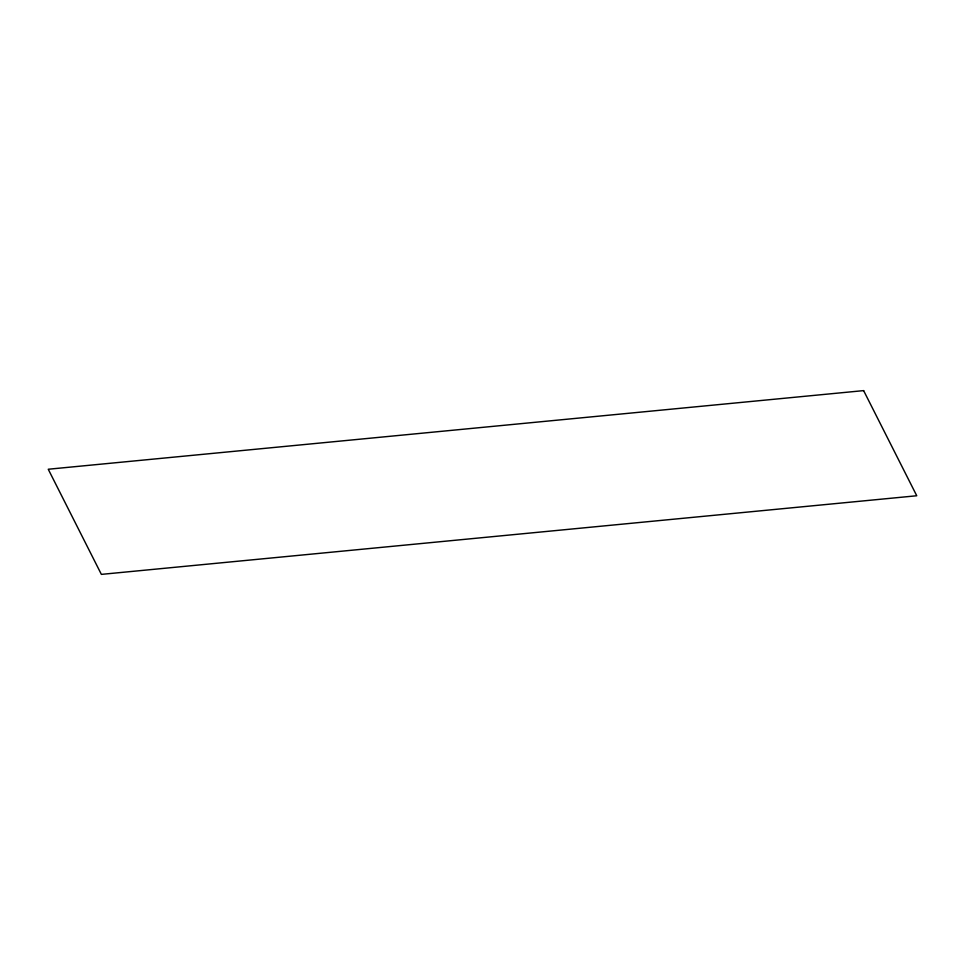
<?xml version="1.0" encoding="UTF-8"?>
<svg xmlns="http://www.w3.org/2000/svg" width="965" height="965" viewBox="0 0 965 965"><rect width="100%" height="100%" fill="white"/><g stroke="black" fill="none" stroke-linecap="round" stroke-linejoin="round"><path stroke-width="1.45" d="M863.627 390.62L48.25 469.243L101.373 574.38L916.75 495.757L863.627 390.62"/></g></svg>
